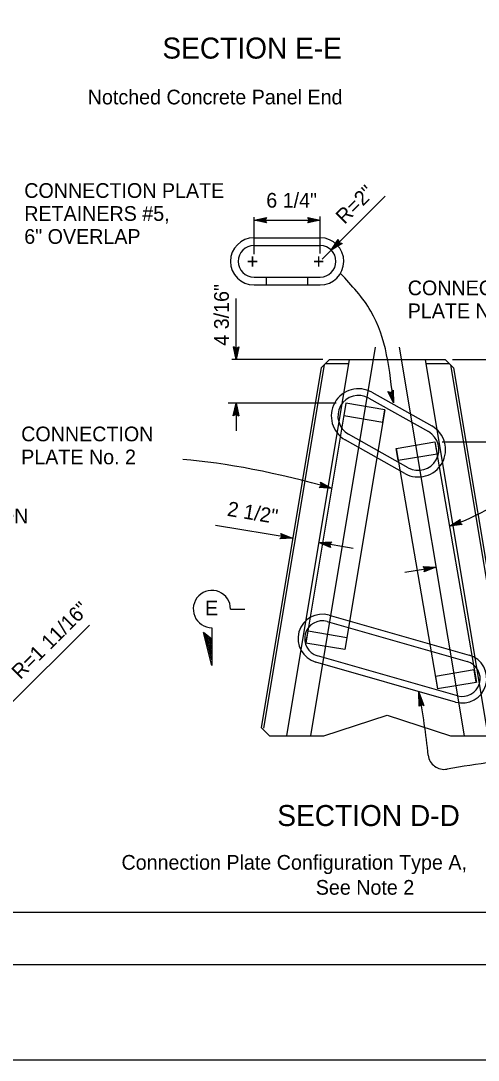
# Model space of a CAD drawing. Extents: x -894 to 866, y -476 to 714.
# Drawn here: x 60.7 to 278.4, y -476.4 to 18.2 of the extents above; entities that cross this region are included whole.
import ezdxf

# ---------------------------------------------------------------- set-up
doc = ezdxf.new("R2010")
doc.units = 0
for name, color, linetype in [('10 Sheet Format', 7, 'Continuous'), ('56 Stage 3 Anno', 7, 'Continuous'), ('57 Undefined', 7, 'Continuous'), ('60 Nongeo Data', 7, 'Continuous')]:
    doc.layers.add(name, color=color, linetype=linetype)

msp = doc.modelspace()

# ---------------------------------------------------------------- linework, layer by layer
at = {"layer": '10 Sheet Format'}
msp.add_line((-813.45, -406.04), (811.55, -406.04), dxfattribs=at)
for points in [[(-894.04, 713.56), (865.96, 713.56), (865.96, -476.44), (-894.04, -476.44)], [(-863.43, 668.96), (836.57, 668.96), (836.57, -431.04), (-863.43, -431.04)], [(-863.43, 668.96), (836.57, 668.96), (836.57, -431.04), (-863.43, -431.04)]]:
    msp.add_lwpolyline(points, close=True, dxfattribs=at)
at = {"layer": '56 Stage 3 Anno'}
for p, q in [((208.48, -90.96), (234.15, -65.3)), ((171.71, -92.79), (171.71, -75.23)), ((171.71, -76.67), (177.61, -75.36)), ((171.71, -76.67), (203.2, -76.67)), ((177.61, -77.99), (171.71, -76.67)), ((171.71, -76.67), (171.71, -76.67)), ((177.4, -77.64), (173.07, -76.67)), ((173.08, -76.67), (177.38, -75.72)), ((174.43, -76.67), (177.21, -76.06)), ((177.17, -77.29), (174.43, -76.67)), ((175.79, -76.68), (176.98, -76.41)), ((177, -76.95), (175.79, -76.68)), ((177.61, -75.36), (176.83, -76.67)), ((176.83, -76.67), (177.61, -77.99)), ((177.61, -75.36), (177.61, -75.36)), ((177.61, -77.99), (177.61, -77.99)), ((198.09, -76.67), (197.3, -75.35)), ((197.3, -75.35), (197.3, -75.35)), ((197.3, -75.35), (203.2, -76.67)), ((203.2, -76.67), (197.3, -77.98)), ((197.3, -77.98), (198.09, -76.67)), ((197.3, -77.98), (197.3, -77.98)), ((197.51, -75.7), (201.85, -76.67)), ((201.83, -76.68), (197.53, -77.63)), ((200.48, -76.67), (197.7, -77.29)), ((197.74, -76.06), (200.48, -76.67)), ((197.91, -76.4), (199.12, -76.67)), ((199.12, -76.67), (197.93, -76.93)), ((203.2, -92.49), (203.2, -75.01)), ((203.2, -76.67), (203.2, -76.67)), ((208.48, -90.96), (211.73, -85.86)), ((213.59, -87.72), (208.48, -90.96)), ((213.19, -87.62), (209.44, -90)), ((209.45, -89.99), (211.82, -86.27)), ((210.41, -89.04), (211.94, -86.64)), ((212.78, -87.53), (210.41, -89.04)), ((211.37, -88.08), (212.02, -87.05)), ((212.42, -87.42), (211.37, -88.08)), ((211.73, -85.86), (211.73, -85.86)), ((211.73, -85.86), (212.1, -87.34)), ((212.1, -87.34), (213.59, -87.72)), ((213.59, -87.72), (213.59, -87.72)), ((204.14, -95.3), (208.48, -90.96)), ((208.48, -90.96), (208.48, -90.96)), ((163.19, -142.97), (163.19, -114.01)), ((161.86, -136.97), (161.86, -136.97)), ((164.53, -136.97), (164.53, -136.97)), ((229.41, -137.06), (198.57, -322.08)), ((240.83, -137.11), (271.66, -322.08)), ((204.51, -142.97), (161.17, -142.97)), ((163.19, -142.97), (163.19, -142.97)), ((266.22, -142.97), (309.35, -142.97)), ((238.02, -163.66), (235.34, -158.24)), ((235.34, -158.24), (235.34, -158.24)), ((235.34, -158.24), (236.8, -158.69)), ((236.8, -158.69), (237.89, -157.61)), ((237.31, -158.21), (237.37, -161.02)), ((237.6, -157.9), (237.69, -162.34)), ((237.89, -157.61), (237.89, -157.61)), ((237.89, -157.61), (238.02, -163.66)), ((237.69, -162.33), (235.74, -158.38)), ((237.37, -161.02), (236.11, -158.47)), ((237.05, -159.7), (236.51, -158.61)), ((237.02, -158.46), (237.05, -159.7)), ((210.88, -163.74), (159.44, -163.74)), ((163.19, -163.74), (163.19, -176.86)), ((163.19, -163.74), (163.19, -163.74)), ((238.02, -163.66), (238.02, -163.66)), ((161.85, -169.74), (161.85, -169.74)), ((164.52, -169.74), (164.52, -169.74)), ((261.26, -182.2), (310.37, -182.2)), ((203.8, -202.91), (203.39, -201.43)), ((203.39, -201.43), (203.39, -201.43)), ((203.39, -201.43), (208.72, -204.3)), ((203.5, -201.83), (207.42, -203.93)), ((203.63, -202.23), (206.11, -203.56)), ((203.71, -202.6), (204.8, -203.19)), ((202.68, -203.96), (203.8, -202.91)), ((208.72, -204.3), (202.68, -203.96)), ((202.68, -203.96), (202.68, -203.96)), ((207.4, -203.93), (203, -203.68)), ((206.11, -203.56), (203.26, -203.4)), ((204.8, -203.19), (203.58, -203.12)), ((208.72, -204.3), (208.72, -204.3)), ((190.09, -228.07), (153.32, -221.94)), ((264.72, -222.36), (269.8, -219.07)), ((270.72, -221.53), (264.72, -222.36)), ((264.72, -222.36), (264.72, -222.36)), ((266, -221.88), (269.71, -219.48)), ((270.4, -221.28), (266, -221.88)), ((267.27, -221.41), (269.66, -219.86)), ((270.06, -221.03), (267.27, -221.41)), ((268.55, -220.94), (269.57, -220.27)), ((269.77, -220.77), (268.55, -220.94)), ((269.8, -219.07), (269.52, -220.57)), ((269.52, -220.57), (270.72, -221.53)), ((269.8, -219.07), (269.8, -219.07)), ((270.72, -221.53), (270.72, -221.53)), ((184.05, -228.39), (185.04, -227.23)), ((185.04, -227.23), (184.48, -225.8)), ((184.48, -225.8), (184.48, -225.8)), ((184.48, -225.8), (190.09, -228.07)), ((184.64, -226.18), (188.75, -227.85)), ((184.81, -226.57), (187.41, -227.62)), ((186.07, -227.4), (184.85, -227.46)), ((184.92, -226.93), (186.07, -227.4)), ((190.09, -228.07), (184.05, -228.39)), ((184.05, -228.39), (184.05, -228.39)), ((188.74, -227.85), (184.34, -228.08)), ((187.41, -227.62), (184.57, -227.77)), ((190.09, -228.07), (190.09, -228.07)), ((202.52, -230.14), (208.56, -229.82)), ((218.88, -232.87), (202.52, -230.14)), ((208.13, -232.41), (202.52, -230.14)), ((202.52, -230.14), (202.52, -230.14)), ((207.98, -232.03), (203.86, -230.36)), ((203.87, -230.36), (208.27, -230.13)), ((205.2, -230.59), (208.05, -230.44)), ((207.81, -231.65), (205.2, -230.59)), ((206.54, -230.81), (207.76, -230.75)), ((207.69, -231.28), (206.54, -230.81)), ((208.56, -229.82), (207.57, -230.98)), ((207.57, -230.98), (208.13, -232.41)), ((208.13, -232.41), (208.13, -232.41)), ((208.56, -229.82), (208.56, -229.82)), ((243.41, -244.23), (258.27, -241.75)), ((253.22, -242.59), (252.23, -241.42)), ((252.23, -241.42), (252.23, -241.42)), ((252.23, -241.42), (258.27, -241.75)), ((252.5, -241.73), (256.93, -241.97)), ((258.27, -241.75), (252.66, -244.01)), ((252.78, -242.04), (255.59, -242.2)), ((256.92, -241.98), (252.83, -243.63)), ((255.59, -242.2), (252.95, -243.26)), ((253.01, -242.35), (254.25, -242.42)), ((258.27, -241.75), (258.27, -241.75)), ((252.66, -244.01), (253.22, -242.59)), ((252.66, -244.01), (252.66, -244.01)), ((254.25, -242.42), (253.12, -242.87)), ((54.11, -308.63), (93.37, -269.37)), ((251.32, -307.12), (250.21, -301.34)), ((250.37, -307.99), (250.21, -301.34)), ((250.21, -301.34), (252.52, -307.58)), ((251.92, -307.35), (250.21, -301.34)), ((250.21, -301.34), (250.85, -307.55)), ((250.61, -307.77), (250.21, -301.34)), ((250.21, -301.34), (251.08, -307.34)), ((251.62, -307.23), (250.21, -301.34)), ((250.21, -301.34), (252.22, -307.46)), ((250.85, -307.55), (250.37, -307.99)), ((250.85, -307.55), (251.32, -307.12)), ((251.32, -307.12), (251.92, -307.35)), ((251.92, -307.35), (252.52, -307.58))]:
    msp.add_line(p, q, dxfattribs=at)
for points in [[(164.53, -136.97), (163.19, -142.97), (161.86, -136.97), (162.22, -137.18), (163.19, -141.58), (164.18, -137.18), (163.82, -137.39), (163.2, -140.2), (162.57, -137.39), (162.93, -137.61), (163.2, -138.82), (163.47, -137.6), (163.19, -137.77), (161.86, -136.97), (163.19, -137.77)], [(161.85, -169.74), (163.19, -163.74), (164.52, -169.74), (164.17, -169.52), (163.2, -165.13), (162.21, -169.52), (162.56, -169.31), (163.19, -166.5), (163.82, -169.31), (163.46, -169.1), (163.19, -167.88), (162.92, -169.1), (163.19, -168.94), (164.52, -169.74), (163.19, -168.94)]]:
    msp.add_lwpolyline(points, close=True, dxfattribs=at)
for centre, radius, start, end in [((-97.79, -368.33), 354.39, 5.9918, 10.8973), ((262.08, -330.56), 7.46, 185.9918, 281.4791), ((375.69, -1008.41), 679.84, 95.79048, 99.49241)]:
    msp.add_arc(centre, radius, start, end, dxfattribs=at)
for centre, major_axis, ratio, start_param, end_param in [((262.87, -172.12), (-67.75, -39.37), 0.593909, 1.264268, 3.484912), ((210.67, -237.31), (118.69, -36.81), 0.250222, 1.664604, 2.307447)]:
    msp.add_ellipse(centre, major_axis=major_axis, ratio=ratio, start_param=start_param, end_param=end_param, dxfattribs=at)
msp.add_spline([(238.02, -163.66), (227.32, -119.96), (212.9, -101.99)], degree=3, dxfattribs=at)
at = {"layer": '57 Undefined'}
for p, q in [((160.52, -261.74), (167.26, -261.74)), ((167.26, -261.88), (167.26, -261.88)), ((151.58, -270.6), (151.58, -270.6)), ((151.66, -270.6), (151.66, -288.56)), ((151.66, -288.56), (147.66, -272.89)), ((151.66, -276.12), (147.66, -272.89)), ((151.66, -285.98), (148.49, -273.56)), ((151.66, -283.41), (149.32, -274.23)), ((151.66, -280.83), (150.14, -274.9)), ((151.66, -278.25), (150.97, -275.57))]:
    msp.add_line(p, q, dxfattribs=at)
msp.add_arc((151.66, -261.74), 8.87, 359.9995, 270, dxfattribs=at)
at = {"layer": '60 Nongeo Data'}
for p, q in [((171.71, -85.06), (203.2, -85.06)), ((171.71, -88.8), (203.2, -88.8)), ((171.71, -103.77), (203.2, -103.77)), ((177.61, -107.46), (177.61, -103.72)), ((197.3, -107.46), (197.3, -103.72)), ((171.71, -107.51), (203.2, -107.51)), ((217.05, -142.97), (187.19, -322.1)), ((207.56, -142.97), (203.62, -146.9)), ((207.56, -142.97), (262.68, -142.97)), ((253.19, -142.97), (283.04, -322.1)), ((262.68, -142.97), (266.61, -146.9)), ((203.62, -146.9), (175.08, -318.17)), ((205.06, -145.47), (176.24, -318.36)), ((205.59, -144.94), (216.72, -144.94)), ((253.51, -144.94), (264.65, -144.94)), ((265.18, -145.47), (293.99, -318.36)), ((266.61, -146.9), (295.16, -318.17)), ((226.31, -161.33), (254.73, -177.32)), ((227.86, -158.58), (256.27, -174.57)), ((215.47, -163.83), (196.44, -277.97)), ((215.47, -163.83), (214.5, -169.65)), ((233.91, -166.9), (214.89, -281.05)), ((233.91, -166.9), (215.47, -163.83)), ((232.94, -172.73), (233.91, -166.9)), ((214.5, -169.65), (232.94, -172.73)), ((243.53, -197.22), (215.11, -181.23)), ((245.07, -194.47), (216.66, -178.48)), ((239.38, -185.28), (257.83, -182.2)), ((257.79, -182.21), (277.54, -296.66)), ((257.83, -182.2), (258.8, -188.03)), ((239.35, -185.28), (259.1, -299.73)), ((240.35, -191.1), (239.38, -185.28)), ((258.8, -188.03), (240.35, -191.1)), ((207.44, -264.63), (274.07, -283.67)), ((206.58, -267.66), (273.2, -286.7)), ((196.44, -277.97), (197.41, -272.15)), ((197.41, -272.15), (215.86, -275.22)), ((215.86, -275.22), (214.89, -281.05)), ((214.89, -281.05), (196.44, -277.97)), ((200.1, -286.5), (200.1, -286.5)), ((268.55, -302.98), (201.92, -283.93)), ((201.92, -283.93), (201.92, -283.93)), ((267.68, -306.01), (201.06, -286.96)), ((276.53, -290.71), (258.09, -293.78)), ((277.5, -296.53), (276.53, -290.71)), ((258.09, -293.78), (259.06, -299.61)), ((259.06, -299.61), (277.5, -296.53)), ((205, -322.1), (235.12, -312.26)), ((235.12, -312.26), (265.24, -322.1)), ((175.08, -318.17), (179.01, -322.1)), ((179.01, -322.1), (205, -322.1)), ((265.24, -322.1), (291.22, -322.1))]:
    msp.add_line(p, q, dxfattribs=at)
for centre, radius, start, end in [((171.71, -96.28), 11.22, 90.0242, 269.9758), ((171.71, -96.28), 7.48, 90.0242, 269.9758), ((203.22, -96.28), 11.22, 269.877, 89.6497), ((203.22, -96.28), 7.48, 269.877, 89.6497), ((221.48, -169.9), 12.99, 60.6299, 240.6299), ((221.48, -169.9), 9.84, 60.6299, 240.6299), ((249.9, -185.9), 12.99, 240.6299, 60.6299), ((249.9, -185.9), 9.84, 240.6299, 60.6299), ((204.25, -275.79), 11.61, 74.0455, 254.0455), ((204.25, -275.79), 8.46, 74.0455, 254.0455), ((270.87, -294.84), 11.61, 254.0455, 74.0455), ((270.87, -294.84), 8.46, 254.0455, 74.0455)]:
    msp.add_arc(centre, radius, start, end, dxfattribs=at)

# ---------------------------------------------------------------- texts
at = {"layer": '56 Stage 3 Anno'}
for p in [(168.24, -99.72), (199.73, -99.72)]:
    msp.add_text('+', height=7, dxfattribs=at).set_placement(p)
at = {"layer": '57 Undefined'}
for s, height, p in [('SECTION E-E', 10, (128.09, 0.21)), ('Notched Concrete Panel End', 7, (92.57, -21.58)), ('CONNECTION PLATE ', 7, (62.35, -66.07)), ('6 1/4"', 7, (177.54, -70.72)), ('RETAINERS #5, ', 7, (62.35, -77.01)), ('6" OVERLAP', 7, (62.35, -87.94)), ('CONNECTION', 7, (244.88, -112.4)), ('PLATE No. 1', 7, (244.88, -123.33)), ('CONNECTION', 7, (60.89, -181.91)), ('PLATE No. 2', 7, (60.89, -192.85)), ('CONNECTION', 7, (1.38, -220.96)), ('E', 7, (148.38, -264.72)), ('SECTION D-D', 10, (182.77, -365)), ('Connection Plate Configuration Type A,', 7, (108.62, -385.78)), ('See Note 2', 7, (201.11, -397.68))]:
    msp.add_text(s, height=height, dxfattribs=at).set_placement(p)
for s, rotation, p in [('R=2"', 45, (214.84, -78.97)), ('4 3/16"', 90, (159.72, -136.41)), ('2 1/2"', 350.5375, (158.6, -217.32)), ('R=1 11/16"', 45, (60.53, -295.6))]:
    msp.add_text(s, height=7, rotation=rotation, dxfattribs=at).set_placement(p)

doc.saveas('drawing.dxf')
